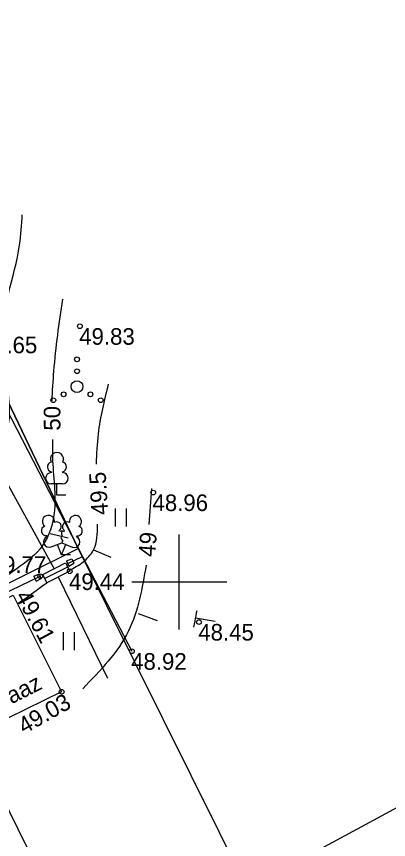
# Model space of a CAD drawing. Extents: x 643319 to 643563, y 6457657 to 6457895.
# Drawn here: x 643493.14 to 643508.82, y 6457739.14 to 6457773.84 of the extents above; entities that cross this region are included whole.
import ezdxf

# ---------------------------------------------------------------- set-up
doc = ezdxf.new("R2010")
doc.units = 0
for name, color, linetype in [('AED', 7, 'Continuous'), ('HALJASTUS', 7, 'Continuous'), ('HOONE', 7, 'Continuous'), ('HORISONTAAL', 7, 'Continuous'), ('KORGUS', 7, 'Continuous'), ('PIIR', 7, 'Continuous'), ('PUU', 7, 'Continuous'), ('TEE', 7, 'Continuous'), ('VORK', 7, 'Continuous')]:
    doc.layers.add(name, color=color, linetype=linetype)

msp = doc.modelspace()

# ---------------------------------------------------------------- linework, layer by layer
at = {"layer": 'AED'}
for p, q in [((643495.25, 6457750.89), (643495.47, 6457750.98)), ((643495.25, 6457750.89), (643495.35, 6457750.67)), ((643495.3, 6457750.78), (643495.92, 6457751.08)), ((643495.47, 6457750.98), (643495.56, 6457750.79)), ((643495.92, 6457751.08), (643498, 6457747.08)), ((643495.35, 6457750.67), (643495.56, 6457750.79)), ((643493.87, 6457750.25), (643494.09, 6457750.34)), ((643493.87, 6457750.25), (643493.97, 6457750.03)), ((643493.97, 6457750.03), (643494.18, 6457750.15)), ((643494.09, 6457750.34), (643494.18, 6457750.15))]:
    msp.add_line(p, q, dxfattribs=at)
for points in [[(643458.98, 6457828.3), (643462.96, 6457820.03), (643467.53, 6457810), (643470.55, 6457803.51), (643473.95, 6457796.26), (643479.55, 6457784.58), (643483.26, 6457776.58), (643486.58, 6457769.64), (643491.52, 6457759.57), (643495.92, 6457751.08)], [(643457.95, 6457732.54), (643460.35, 6457733.72), (643467.83, 6457737.32), (643480.48, 6457743.59), (643488.79, 6457747.67), (643494.14, 6457750.24)]]:
    msp.add_lwpolyline(points, dxfattribs=at)
at = {"layer": 'HALJASTUS'}
for p, q in [((643497.299, 6457753.102), (643497.299, 6457752.342)), ((643497.759, 6457753.102), (643497.759, 6457752.342)), ((643495.102, 6457747.889), (643495.102, 6457747.129)), ((643495.562, 6457747.889), (643495.562, 6457747.129))]:
    msp.add_line(p, q, dxfattribs=at)
for centre, radius in [((643495.688, 6457759.385), 0.1), ((643495.688, 6457758.885), 0.1), ((643495.688, 6457758.235), 0.25), ((643495.123, 6457757.91), 0.1), ((643496.253, 6457757.91), 0.1), ((643494.688, 6457757.66), 0.1), ((643496.688, 6457757.66), 0.1)]:
    msp.add_circle(centre, radius, dxfattribs=at)
at = {"layer": 'HOONE'}
msp.add_lwpolyline([(643482.28, 6457739.84), (643480.73, 6457743.05), (643489.46, 6457747.29), (643489.29, 6457747.64), (643492.99, 6457749.44), (643495.04, 6457745.37), (643491.29, 6457743.54), (643491.01, 6457744.08)], close=True, dxfattribs=at)
at = {"layer": 'HORISONTAAL'}
for p, q in [((643498.83, 6457753.94), (643498.72, 6457752.42)), ((643494.56, 6457752.04), (643495.31, 6457751.86)), ((643496.38, 6457751.35), (643497.11, 6457751.04)), ((643498.26, 6457748.67), (643499.07, 6457748.38)), ((643500.68, 6457748.49), (643501.51, 6457748.35))]:
    msp.add_line(p, q, dxfattribs=at)
for points in [[(643492.46, 6457755.89), (643492.68, 6457756.27), (643492.83, 6457757.58), (643492.49, 6457760.09), (643493.27, 6457764.21), (643493.38, 6457765.48)], [(643495.07, 6457761.92), (643494.7, 6457758.89), (643494.62, 6457757.63)], [(643496.51, 6457754.97), (643496.59, 6457756.24), (643497.02, 6457758.34)], [(643494.65, 6457756.01), (643494.66, 6457755.1), (643494.7, 6457752.74), (643494.13, 6457751.39), (643493.16, 6457750.57), (643491.65, 6457749.4), (643490.22, 6457748.13)], [(643495.36, 6457750.49), (643495.94, 6457750.84), (643496.38, 6457751.35), (643496.55, 6457752.43)], [(643498.6, 6457750.71), (643497.86, 6457747.94), (643495.93, 6457745.5)], [(643493.19, 6457749.09), (643493.97, 6457749.64), (643494.42, 6457749.97)], [(643500.74, 6457748.79), (643500.65, 6457748.35), (643500.6, 6457748.1)]]:
    msp.add_spline(points, degree=3, dxfattribs=at)
at = {"layer": 'KORGUS'}
for centre in [(643495.81, 6457760.78), (643498.9, 6457753.77), (643495.38, 6457750.45), (643494.14, 6457750.24), (643500.83, 6457748.31), (643498, 6457747.08), (643495.04, 6457745.37)]:
    msp.add_circle(centre, 0.1, dxfattribs=at)
at = {"layer": 'PIIR'}
for points in [[(643522.77, 6457857.92), (643459.07, 6457828.18), (643495.74, 6457751.41), (643502.86, 6457737.08), (643562.55, 6457769.35), (643540.74, 6457821.2)], [(643459.07, 6457828.18), (643396.24, 6457798), (643431.4, 6457719.45), (643495.74, 6457751.41)], [(643474.59, 6457698.11), (643505.72, 6457714.11), (643489.02, 6457748.08), (643457.86, 6457732.6)]]:
    msp.add_lwpolyline(points, close=True, dxfattribs=at)
at = {"layer": 'PUU'}
for p, q in [((643494.6, 6457754.64), (643494.6, 6457754.61)), ((643495.08, 6457754.64), (643495.08, 6457754.61)), ((643495.08, 6457754.14), (643494.6, 6457754.14)), ((643494.84, 6457753.66), (643494.84, 6457754.14)), ((643495.22, 6457753.66), (643494.84, 6457753.66)), ((643494.43, 6457751.92), (643494.41, 6457751.96)), ((643494.95, 6457752.13), (643494.94, 6457752.16)), ((643495.14, 6457752.12), (643495.15, 6457752.16)), ((643495.67, 6457751.91), (643495.68, 6457751.95)), ((643494.6, 6457751.48), (643495.05, 6457751.65)), ((643495.04, 6457751.14), (643494.87, 6457751.58)), ((643495.04, 6457751.14), (643495.22, 6457751.58)), ((643495.05, 6457751.65), (643495.49, 6457751.47)), ((643495.42, 6457751.14), (643495.04, 6457751.14))]:
    msp.add_line(p, q, dxfattribs=at)
msp.add_lwpolyline([(643495.05, 6457752.14), (643495.03, 6457752.07), (643495.03, 6457752.05), (643495.03, 6457752.02), (643495.05, 6457751.98), (643495.06, 6457751.96), (643495.05, 6457751.93), (643495.02, 6457751.88), (643495.01, 6457751.86), (643495.02, 6457751.84), (643495.03, 6457751.81), (643495.07, 6457751.75), (643495.07, 6457751.73), (643495.07, 6457751.71), (643495.05, 6457751.68), (643495.05, 6457751.65)], dxfattribs=at)
for centre, radius, start, end in [((643494.84, 6457755.18), 0.277, 332.5799, 207.4201), ((643494.65, 6457754.848), 0.212, 105.2441, 257.079), ((643495.03, 6457754.848), 0.212, 282.921, 74.7559), ((643494.603, 6457754.373), 0.237, 90, 270), ((643495.078, 6457754.373), 0.237, 270, 90), ((643494.483, 6457752.554), 0.256, 111.5027, 232.5173), ((643494.483, 6457752.554), 0.256, 350.4856, 111.5002), ((643495.619, 6457752.545), 0.256, 67.6168, 188.6314), ((643495.619, 6457752.545), 0.256, 306.5997, 67.6143), ((643494.384, 6457752.158), 0.202, 106.2979, 277.8684), ((643494.826, 6457752.332), 0.202, 305.1345, 116.705), ((643495.273, 6457752.328), 0.202, 62.412, 233.9825), ((643495.712, 6457752.148), 0.202, 261.2486, 72.8191), ((643494.514, 6457751.698), 0.237, 111.5014, 291.5004), ((643495.044, 6457751.907), 0.237, 66.7655, 111.5015), ((643495.575, 6457751.69), 0.237, 247.6166, 67.6155)]:
    msp.add_arc(centre, radius, start, end, dxfattribs=at)
at = {"layer": 'TEE'}
msp.add_line((643495.29, 6457750.62), (643494.33, 6457750.14), dxfattribs=at)
for points in [[(643454.88, 6457828.48), (643456.61, 6457824.15), (643459.76, 6457817.38), (643460.79, 6457815.27), (643466.02, 6457805.66), (643468.19, 6457801.2), (643470.99, 6457794.88), (643474.91, 6457786.6), (643494.72, 6457750.56)], [(643494.9, 6457750.21), (643496.971, 6457745.941)]]:
    msp.add_lwpolyline(points, dxfattribs=at)
msp.add_lwpolyline([(643494.42, 6457749.97), (643494.24, 6457750.32), (643495.2, 6457750.8), (643495.38, 6457750.45)], close=True, dxfattribs=at)
at = {"layer": 'VORK'}
for p, q in [((643500, 6457748), (643500, 6457752)), ((643498, 6457750), (643502, 6457750))]:
    msp.add_line(p, q, dxfattribs=at)

# ---------------------------------------------------------------- texts
at = {"layer": 'HOONE'}
msp.add_text('garaaz', height=0.7, rotation=26.8083, dxfattribs=at).set_placement((643491.72, 6457744.23))
at = {"layer": 'HORISONTAAL'}
for s, rotation, p in [('50', 90.302, (643494.99, 6457756.38)), ('49.5', 93.3407, (643497, 6457752.84)), ('49', 85.9825, (643498.98, 6457751.04))]:
    msp.add_text(s, height=0.7, rotation=rotation, dxfattribs=at).set_placement(p)
at = {"layer": 'KORGUS'}
for s, p in [('49.83', (643495.78, 6457760)), ('50.65', (643491.67, 6457759.64)), ('48.96', (643498.87, 6457752.99)), ('49.77', (643492.05, 6457750.38)), ('49.44', (643495.35, 6457749.66)), ('48.45', (643500.8, 6457747.53)), ('48.92', (643497.97, 6457746.3))]:
    msp.add_text(s, height=0.7, dxfattribs=at).set_placement(p)
for s, rotation, p in [('49.61', 298.393, (643493.07, 6457749.41)), ('49.03', 29.5175, (643493.46, 6457743.57))]:
    msp.add_text(s, height=0.7, rotation=rotation, dxfattribs=at).set_placement(p)

doc.saveas('drawing.dxf')
